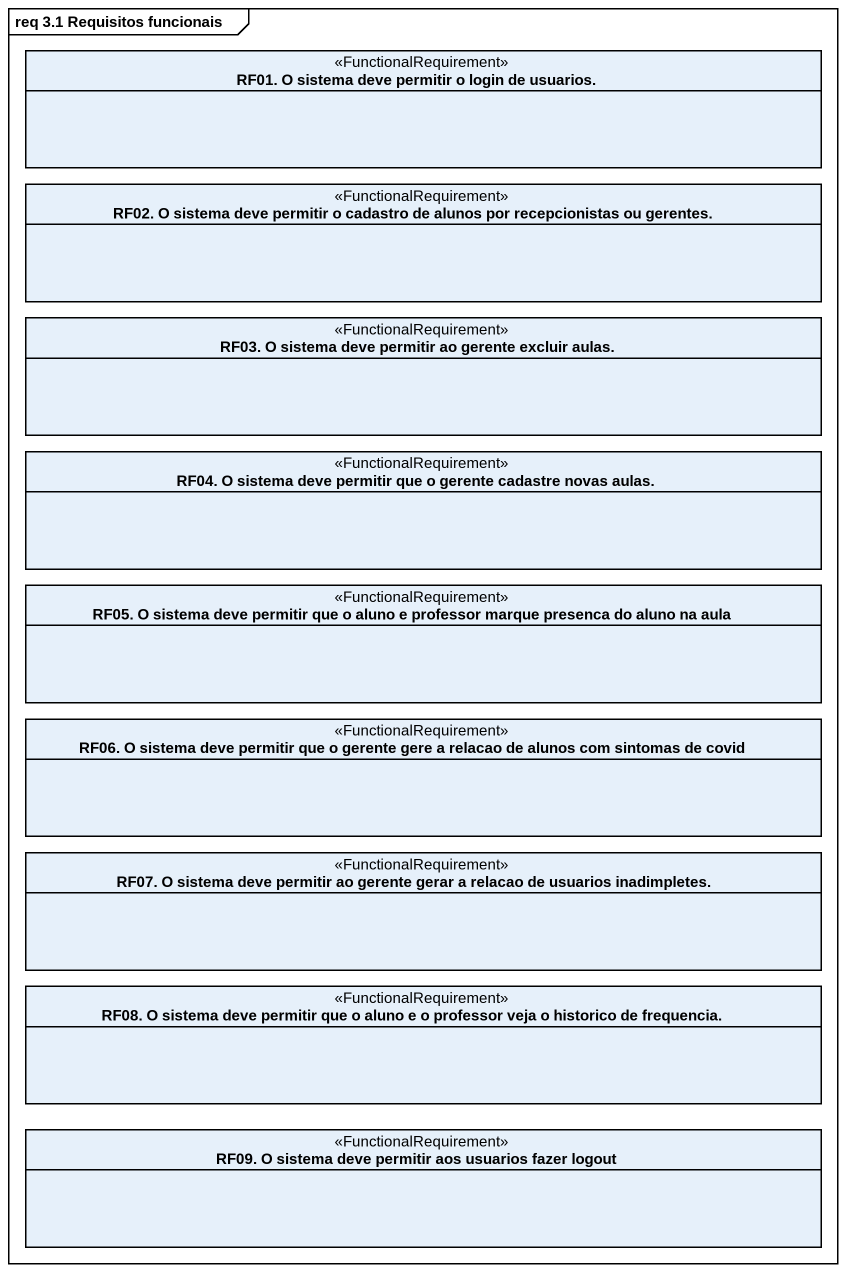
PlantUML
@startuml
mainframe req 3.1 Requisitos funcionais
hide circle
hide empty members
class "RF01. O sistema deve permitir o login de usuarios." as RF01_O_sistema_deve <<FunctionalRequirement>>
class "RF02. O sistema deve permitir o cadastro de alunos por recepcionistas ou gerentes." as RF02_O_sistema_deve <<FunctionalRequirement>>
class "RF03. O sistema deve permitir ao gerente excluir aulas." as RF03_O_sistema_deve <<FunctionalRequirement>>
class "RF04. O sistema deve permitir que o gerente cadastre novas aulas." as RF04_O_sistema_deve <<FunctionalRequirement>>
class "RF05. O sistema deve permitir que o aluno e professor marque presenca do aluno na aula" as RF05_O_sistema_deve <<FunctionalRequirement>>
class "RF06. O sistema deve permitir que o gerente gere a relacao de alunos com sintomas de covid" as RF06_O_sistema_deve <<FunctionalRequirement>>
class "RF07. O sistema deve permitir ao gerente gerar a relacao de usuarios inadimpletes." as RF07_O_sistema_deve <<FunctionalRequirement>>
class "RF08. O sistema deve permitir que o aluno e o professor veja o historico de frequencia." as RF08_O_sistema_deve <<FunctionalRequirement>>
class "RF09. O sistema deve permitir aos usuarios fazer logout" as RF09_O_sistema_deve <<FunctionalRequirement>>
@enduml
